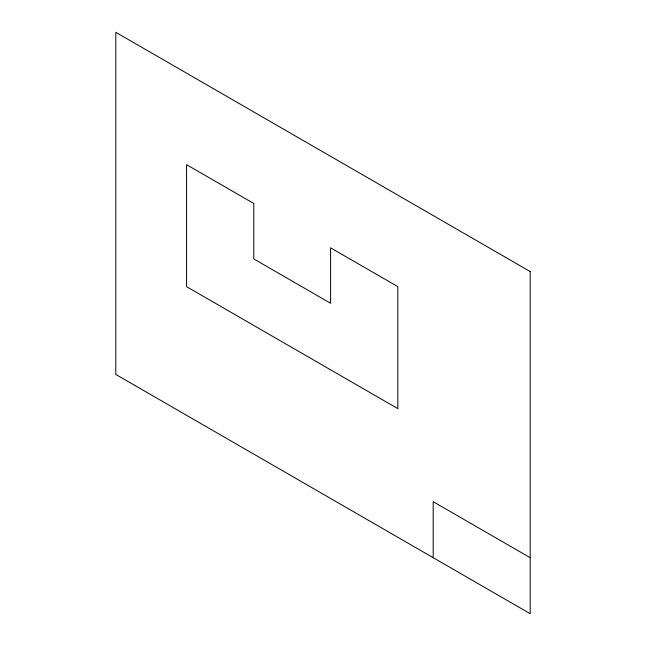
<?xml version="1.0" encoding="UTF-8"?>
<svg xmlns="http://www.w3.org/2000/svg" width="646" height="646" viewBox="0 0 646 646"><rect width="100%" height="100%" fill="white"/><g stroke="black" fill="none" stroke-linecap="round" stroke-linejoin="round"><path stroke-width="0.97" d="M530.205 557.692L433.191 501.684L433.191 557.692M530.205 271.554L115.796 32.3L115.796 374.446L530.205 613.7L530.205 271.554M253.781 203.49L186.557 164.673L186.557 286.654L397.823 408.627L397.823 286.646L330.599 247.838L330.599 303.281L253.781 258.933L253.781 203.49"/></g></svg>
